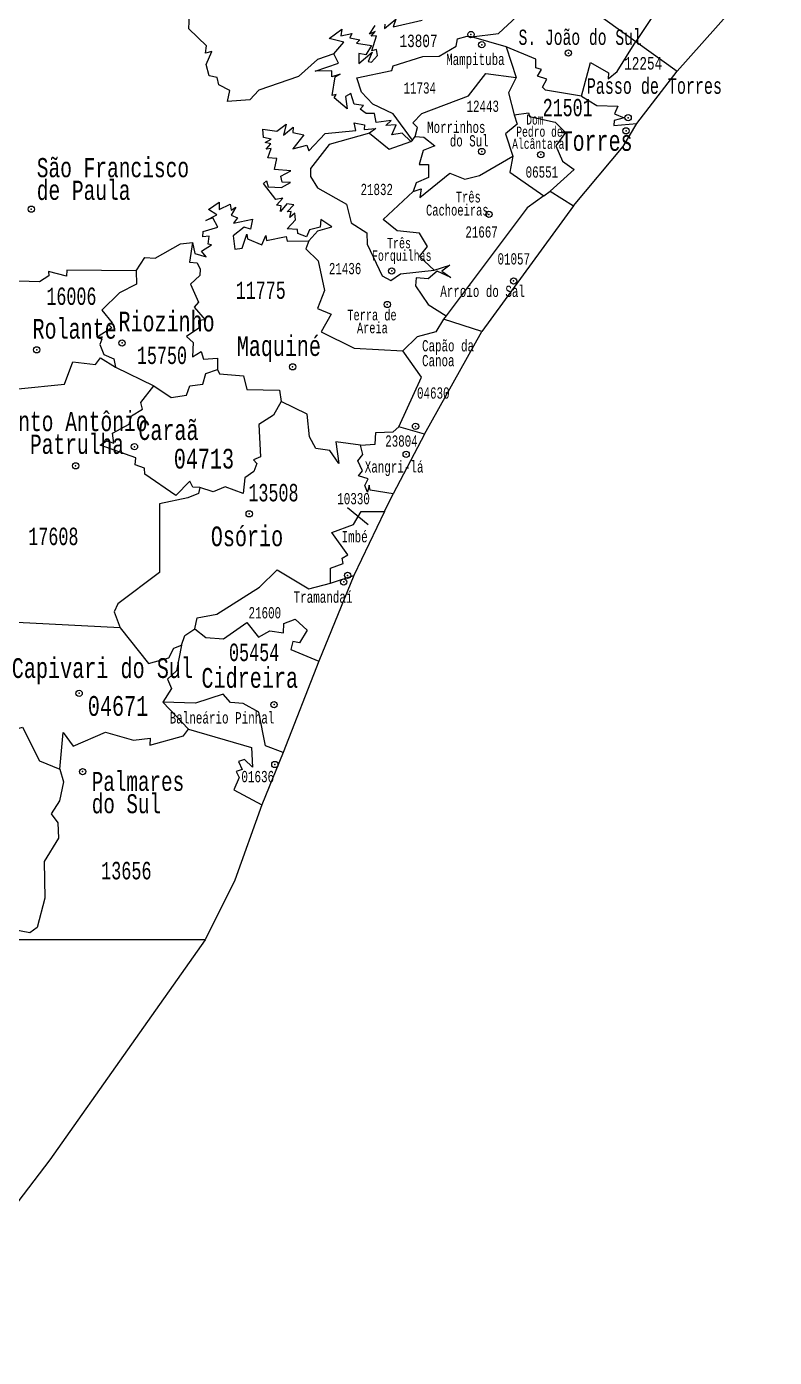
# Model space of a CAD drawing. Header units: millimetres. Extents: x 9851 to 10267, y 23387 to 23778.
# Drawn here: x 10084.85 to 10095.62, y 23413.78 to 23432.94 of the extents above; entities that cross this region are included whole.
import ezdxf
from ezdxf.enums import TextEntityAlignment as Align

# ---------------------------------------------------------------- set-up
doc = ezdxf.new("R2010")
doc.units = ezdxf.units.MM
doc.layers.add('3', color=7, linetype='Continuous')
doc.styles.add('MONOTXT', font='MONOTXT', dxfattribs={"height": 0.2})

# ---------------------------------------------------------------- blocks, each defined once
blk = doc.blocks.new('SEDE')
at = {"layer": '3', "color": 7, "linetype": 'Continuous'}
blk.add_circle((0, 0), 0.00451, dxfattribs=at)

msp = doc.modelspace()

# ---------------------------------------------------------------- linework, layer by layer
at = {"color": 7, "linetype": 'Continuous'}
for p, q in [((10094.217, 23432.298), (10095.62, 23433.875)), ((10092.438, 23433.582), (10093.624, 23432.726)), ((10091.757, 23432.648), (10091.258, 23432.796)), ((10091.757, 23432.648), (10091.902, 23432.209)), ((10093.624, 23432.726), (10094.217, 23432.298)), ((10093.637, 23431.545), (10094.217, 23432.298)), ((10090.383, 23431.286), (10090.407, 23431.305)), ((10090.407, 23431.305), (10090.444, 23431.359)), ((10092.297, 23430.504), (10092.392, 23430.574)), ((10092.392, 23430.574), (10092.728, 23430.36)), ((10092.728, 23430.36), (10091.407, 23428.554)), ((10090.891, 23428.776), (10090.852, 23428.731)), ((10091.407, 23428.554), (10090.852, 23428.731)), ((10090.579, 23427.076), (10091.407, 23428.554)), ((10086.127, 23428.037), (10086.68, 23427.77)), ((10090.579, 23427.076), (10090.129, 23426.215)), ((10090.579, 23427.076), (10090.208, 23427.181)), ((10090.005, 23425.96), (10090.129, 23426.215)), ((10089.77, 23425.768), (10089.469, 23426.015)), ((10090.005, 23425.96), (10089.564, 23425.04)), ((10089.564, 23425.04), (10089.06, 23423.806)), ((10089.224, 23424.931), (10089.564, 23425.04)), ((10086.196, 23424.286), (10084.232, 23424.385)), ((10089.06, 23423.806), (10088.542, 23422.49)), ((10087.182, 23422.825), (10086.81, 23423.216)), ((10088.542, 23422.49), (10088.237, 23421.738)), ((10087.421, 23419.794), (10083.893, 23419.793))]:
    msp.add_line(p, q, dxfattribs=at)
for points in [[(10089.272, 23432.549), (10089.037, 23432.47), (10088.765, 23432.224), (10088.192, 23432.025), (10088.065, 23431.887), (10087.744, 23431.864), (10087.774, 23432.023), (10087.617, 23432.105), (10087.595, 23432.21), (10087.477, 23432.232), (10087.435, 23432.396), (10087.518, 23432.585), (10087.424, 23432.56), (10087.438, 23432.664), (10087.184, 23432.909), (10087.199, 23433.228), (10087.14, 23433.272), (10087.246, 23433.42), (10087.098, 23433.44), (10087.198, 23433.549), (10087.182, 23433.63)], [(10091.258, 23432.796), (10091.645, 23432.843), (10091.912, 23433.086), (10092.112, 23433.084), (10092.429, 23433.195), (10092.368, 23433.247), (10092.472, 23433.238), (10092.465, 23433.295), (10092.563, 23433.273), (10092.438, 23433.582)], [(10094.193, 23433.348), (10093.854, 23433.071), (10093.624, 23432.726)], [(10089.272, 23432.549), (10089.417, 23432.715), (10089.205, 23432.772), (10089.389, 23432.906), (10089.377, 23432.809), (10089.535, 23432.842), (10089.502, 23432.78), (10089.649, 23432.749), (10089.6, 23432.705), (10089.817, 23432.67), (10089.737, 23432.537), (10089.633, 23432.555), (10089.632, 23432.41), (10089.825, 23432.573), (10089.769, 23432.44), (10089.818, 23432.429), (10089.902, 23432.527), (10089.887, 23432.611), (10089.819, 23432.595), (10089.89, 23432.808), (10089.81, 23432.803), (10089.867, 23432.87), (10089.788, 23432.832), (10089.868, 23432.958)], [(10090.008, 23432.978), (10090.002, 23432.915), (10090.166, 23433.049), (10090.127, 23432.937), (10090.545, 23433.036)], [(10090.407, 23431.305), (10090.128, 23431.685), (10089.835, 23431.825), (10089.671, 23431.997), (10089.607, 23432.205), (10090.107, 23432.308), (10090.127, 23432.375), (10090.554, 23432.512), (10090.793, 23432.518), (10091.034, 23432.661), (10091.055, 23432.764), (10091.196, 23432.803), (10091.247, 23432.797), (10091.258, 23432.796)], [(10092.84, 23431.942), (10092.321, 23432.025), (10092.281, 23432.07), (10092.34, 23432.187), (10092.209, 23432.229), (10092.267, 23432.325), (10092.182, 23432.35), (10092.182, 23432.471), (10091.757, 23432.648)], [(10092.84, 23431.942), (10092.972, 23432.425), (10093.231, 23432.274), (10093.225, 23432.191), (10093.356, 23432.293), (10093.624, 23432.726)], [(10090.383, 23431.286), (10090.256, 23431.407), (10090.107, 23431.383), (10090.17, 23431.527), (10090.024, 23431.519), (10090.1, 23431.588), (10089.886, 23431.563), (10089.86, 23431.689), (10089.74, 23431.692), (10089.652, 23431.751), (10089.701, 23431.808), (10089.566, 23431.827), (10089.521, 23431.98), (10089.444, 23431.935), (10089.465, 23431.757), (10089.28, 23431.916), (10089.307, 23431.966), (10089.249, 23431.951), (10089.293, 23432.217), (10089.363, 23432.258), (10089.244, 23432.216), (10089.246, 23432.305), (10089.007, 23432.301), (10089.34, 23432.416), (10089.272, 23432.549)], [(10090.444, 23431.359), (10090.481, 23431.49), (10090.414, 23431.555), (10090.543, 23431.691), (10091.213, 23431.947), (10091.462, 23432.264), (10091.902, 23432.209)], [(10091.902, 23432.209), (10091.788, 23431.986), (10091.87, 23431.673)], [(10092.84, 23431.942), (10093.06, 23431.805), (10093.365, 23431.795), (10093.317, 23431.686), (10093.454, 23431.626), (10093.31, 23431.591), (10093.307, 23431.516), (10093.637, 23431.545)], [(10091.87, 23431.673), (10091.917, 23431.538), (10091.745, 23431.4), (10091.852, 23431.075)], [(10091.87, 23431.673), (10092.079, 23431.7), (10092.091, 23431.646), (10092.46, 23431.567), (10092.61, 23431.418), (10092.471, 23431.226), (10092.57, 23431.003), (10092.735, 23430.886), (10092.392, 23430.574)], [(10088.914, 23429.855), (10089.044, 23430.001), (10089.243, 23430.058), (10089.089, 23430.163), (10089.077, 23430.056), (10088.925, 23430.017), (10088.88, 23429.915), (10088.755, 23429.961), (10088.752, 23430.022), (10088.6, 23430.028), (10088.72, 23430.158), (10088.713, 23430.254), (10088.64, 23430.192), (10088.658, 23430.278), (10088.601, 23430.277), (10088.696, 23430.375), (10088.597, 23430.388), (10088.508, 23430.278), (10088.514, 23430.361), (10088.45, 23430.369), (10088.537, 23430.471), (10088.438, 23430.452), (10088.261, 23430.681), (10088.302, 23430.723), (10088.328, 23430.637), (10088.522, 23430.624), (10088.648, 23430.698), (10088.532, 23430.701), (10088.512, 23430.786), (10088.656, 23430.866), (10088.421, 23430.886), (10088.453, 23431.041), (10088.323, 23431.053), (10088.369, 23431.185), (10088.299, 23431.178), (10088.366, 23431.255), (10088.287, 23431.271), (10088.373, 23431.323), (10088.262, 23431.345), (10088.251, 23431.466), (10088.451, 23431.434), (10088.588, 23431.536), (10088.548, 23431.377), (10088.69, 23431.496), (10088.683, 23431.416), (10088.841, 23431.381), (10088.683, 23431.181), (10088.884, 23431.235), (10088.913, 23431.151), (10089.15, 23431.402), (10089.589, 23431.444), (10089.569, 23431.558), (10089.717, 23431.527), (10089.713, 23431.462), (10089.88, 23431.476), (10089.789, 23431.406)], [(10089.789, 23431.406), (10089.205, 23431.246), (10088.937, 23430.898), (10088.936, 23430.782), (10089.04, 23430.618), (10089.454, 23430.383), (10089.522, 23430.115), (10089.749, 23429.972), (10089.756, 23429.808), (10089.97, 23429.353), (10090.096, 23429.287), (10090.232, 23429.381), (10090.719, 23429.435)], [(10089.789, 23431.406), (10090.071, 23431.179), (10090.383, 23431.286)], [(10092.728, 23430.36), (10093.442, 23431.217), (10093.637, 23431.545)], [(10090.444, 23431.359), (10090.572, 23431.35), (10090.73, 23431.227), (10090.561, 23431.157), (10090.505, 23430.956), (10090.637, 23430.955), (10090.639, 23430.768), (10090.462, 23430.693), (10090.418, 23430.566)], [(10090.418, 23430.566), (10090.533, 23430.608), (10090.512, 23430.481), (10090.946, 23430.833), (10091.161, 23430.744), (10091.37, 23430.797), (10091.852, 23431.075)], [(10091.852, 23431.075), (10091.81, 23430.846), (10092.297, 23430.504)], [(10090.719, 23429.435), (10090.507, 23429.63), (10090.622, 23429.774), (10090.507, 23429.969), (10090.184, 23430), (10089.984, 23430.163), (10090.418, 23430.566)], [(10092.297, 23430.504), (10092.057, 23430.332), (10090.891, 23428.776)], [(10087.236, 23429.833), (10087.273, 23429.677), (10087.435, 23429.627), (10087.367, 23429.708), (10087.514, 23429.801), (10087.463, 23429.811), (10087.478, 23429.924), (10087.385, 23429.916), (10087.393, 23429.994), (10087.603, 23430.056), (10087.531, 23430.189), (10087.428, 23430.148), (10087.588, 23430.233), (10087.471, 23430.307), (10087.622, 23430.413), (10087.624, 23430.31), (10087.78, 23430.384), (10087.797, 23430.298), (10087.86, 23430.343), (10087.793, 23430.228), (10087.885, 23430.187), (10087.829, 23430.114), (10088.1, 23430.171), (10088.073, 23430.027), (10087.982, 23430.052), (10087.823, 23429.928), (10087.846, 23429.736), (10087.953, 23429.75), (10088.02, 23429.955), (10088.032, 23429.888), (10088.238, 23429.798), (10088.294, 23429.935), (10088.303, 23429.864), (10088.588, 23429.921), (10088.6, 23429.854), (10088.914, 23429.855)], [(10086.428, 23429.424), (10086.551, 23429.616), (10086.7, 23429.608), (10087.065, 23429.812), (10087.236, 23429.833)], [(10087.236, 23429.833), (10087.197, 23429.55), (10087.305, 23429.539), (10087.349, 23429.451), (10087.346, 23429.359), (10087.209, 23429.233), (10087.324, 23428.973), (10087.263, 23428.903), (10087.422, 23428.722), (10087.323, 23428.711), (10087.331, 23428.601), (10087.152, 23428.482), (10087.249, 23428.392), (10087.239, 23428.189), (10087.364, 23428.263), (10087.395, 23428.156), (10087.598, 23428.169), (10087.597, 23428.006)], [(10088.914, 23429.855), (10088.872, 23429.742), (10089.047, 23429.57), (10089.139, 23429.142), (10089.037, 23428.882), (10089.236, 23428.801), (10089.093, 23428.548), (10089.565, 23428.313), (10090.266, 23428.273)], [(10090.719, 23429.435), (10090.944, 23429.506), (10090.829, 23429.419), (10090.961, 23429.331), (10090.761, 23429.42), (10090.635, 23429.311), (10090.459, 23429.325), (10090.45, 23429.211), (10090.635, 23428.942), (10090.891, 23428.776)], [(10086.428, 23429.424), (10085.429, 23429.434), (10085.424, 23429.35), (10085.166, 23429.418), (10085.17, 23429.353), (10085.032, 23429.267), (10084.737, 23429.275), (10084.48, 23429.193)], [(10086.428, 23429.424), (10086.43, 23429.234), (10086.185, 23429.111), (10085.932, 23428.86), (10086.082, 23428.679), (10086.025, 23428.66), (10086.074, 23428.605), (10085.877, 23428.48), (10085.934, 23428.444), (10085.901, 23428.363), (10085.962, 23428.219), (10086.106, 23428.16), (10086.127, 23428.037)], [(10090.852, 23428.731), (10090.745, 23428.546), (10090.476, 23428.477), (10090.266, 23428.273)], [(10083.927, 23428.038), (10084.35, 23427.973), (10084.667, 23427.831), (10084.727, 23427.728), (10085.396, 23427.794), (10085.515, 23428.113), (10085.843, 23428.078), (10085.913, 23428.171), (10086.127, 23428.037)], [(10090.208, 23427.181), (10090.535, 23427.897), (10090.266, 23428.273)], [(10086.68, 23427.77), (10086.93, 23427.602), (10087.15, 23427.635), (10087.198, 23427.77), (10087.386, 23427.794), (10087.43, 23427.947), (10087.597, 23428.006)], [(10087.597, 23428.006), (10087.627, 23427.945), (10087.972, 23427.914), (10088.023, 23427.715), (10088.49, 23427.708), (10088.515, 23427.546)], [(10087.346, 23426.305), (10087.242, 23426.312), (10087.201, 23426.399), (10086.999, 23426.193), (10086.55, 23426.498), (10086.548, 23426.584), (10086.411, 23426.634), (10086.422, 23426.732), (10085.91, 23426.918), (10085.998, 23426.979), (10086.105, 23426.943), (10086.085, 23427.09), (10086.325, 23427.217), (10086.358, 23427.337), (10086.517, 23427.434), (10086.493, 23427.528), (10086.68, 23427.77)], [(10088.515, 23427.546), (10088.406, 23427.347), (10088.195, 23427.214), (10088.216, 23426.749), (10088.116, 23426.703), (10088.165, 23426.65), (10088.121, 23426.536), (10087.994, 23426.446), (10087.97, 23426.218), (10087.71, 23426.315), (10087.538, 23426.246), (10087.346, 23426.305)], [(10089.656, 23426.914), (10089.303, 23426.963), (10089.348, 23426.65), (10089.215, 23426.841), (10089.014, 23426.868), (10088.924, 23427.038), (10088.892, 23427.362), (10088.515, 23427.546)], [(10089.656, 23426.914), (10089.867, 23426.929), (10089.878, 23427.1), (10090.127, 23427.11), (10090.208, 23427.181)], [(10090.129, 23426.215), (10089.798, 23426.266), (10089.784, 23426.341), (10089.761, 23426.24), (10089.72, 23426.333), (10089.768, 23426.431), (10089.629, 23426.473), (10089.688, 23426.547), (10089.62, 23426.688), (10089.69, 23426.783), (10089.656, 23426.914)], [(10087.346, 23426.305), (10087.325, 23426.22), (10087.173, 23426.156), (10086.763, 23426.072), (10086.763, 23425.081), (10086.164, 23424.63), (10086.111, 23424.514), (10086.196, 23424.286)], [(10089.224, 23424.931), (10089.225, 23425.145), (10089.41, 23425.21), (10089.394, 23425.291), (10089.476, 23425.336), (10089.246, 23425.656), (10089.555, 23425.775), (10089.667, 23425.959), (10090.005, 23425.96)], [(10087.274, 23424.271), (10087.305, 23424.432), (10087.59, 23424.484), (10088.204, 23424.871), (10088.456, 23425.122), (10088.913, 23424.846), (10089.224, 23424.931)], [(10087.274, 23424.271), (10087.429, 23424.148), (10087.684, 23424.128), (10088.023, 23424.365), (10088.188, 23424.15), (10088.353, 23424.244), (10088.551, 23424.216), (10088.554, 23424.346), (10088.716, 23424.411), (10088.888, 23424.251), (10088.781, 23424.069), (10088.683, 23424.091), (10088.655, 23423.973), (10089.06, 23423.806)], [(10086.196, 23424.286), (10086.606, 23423.772), (10086.896, 23423.853), (10086.97, 23423.993), (10087.081, 23424.038)], [(10087.081, 23424.038), (10087.127, 23424.174), (10087.274, 23424.271)], [(10087.081, 23424.038), (10087.008, 23423.665), (10086.879, 23423.548), (10086.938, 23423.412), (10086.81, 23423.216)], [(10088.542, 23422.49), (10088.288, 23422.588), (10088.192, 23423.073), (10087.969, 23423.195), (10087.784, 23423.21), (10087.678, 23423.331), (10087.282, 23423.202), (10086.81, 23423.216)], [(10084.608, 23422.803), (10084.79, 23422.858), (10085.033, 23422.37), (10085.327, 23422.25)], [(10085.327, 23422.25), (10085.377, 23422.777), (10085.521, 23422.58), (10085.985, 23422.782), (10086.388, 23422.667), (10086.628, 23422.698), (10086.624, 23422.595), (10087.109, 23422.733), (10087.182, 23422.825)], [(10087.182, 23422.825), (10088.088, 23422.561), (10088.102, 23422.281), (10087.987, 23422.389), (10087.903, 23422.364), (10087.954, 23422.245), (10087.868, 23422.216), (10087.909, 23422.133), (10087.835, 23421.956), (10088.237, 23421.738)], [(10085.327, 23422.25), (10085.379, 23422.07), (10085.322, 23421.795), (10085.2, 23421.609), (10085.3, 23421.479), (10085.308, 23421.258), (10085.1, 23420.92), (10085.111, 23420.392), (10085.002, 23419.971), (10084.897, 23419.896), (10084.647, 23419.943)], [(10088.237, 23421.738), (10087.85, 23420.655), (10087.421, 23419.794)], [(10087.421, 23419.794), (10085.181, 23416.625), (10084.087, 23415.197), (10083.194, 23413.852), (10082.456, 23413.009)]]:
    msp.add_lwpolyline(points, dxfattribs=at)
for p in [(10091.249, 23432.827), (10091.405, 23432.68), (10092.652, 23432.56), (10093.513, 23431.629), (10093.483, 23431.441), (10091.405, 23431.143), (10092.255, 23431.099), (10084.916, 23430.313), (10091.508, 23430.238), (10090.108, 23429.424), (10091.863, 23429.28), (10090.044, 23428.941), (10086.224, 23428.388), (10084.994, 23428.288), (10088.68, 23428.043), (10090.451, 23427.186), (10086.402, 23426.893), (10085.555, 23426.618), (10090.316, 23426.785), (10088.055, 23425.927), (10089.416, 23424.946), (10089.472, 23425.041), (10085.605, 23423.343), (10088.413, 23423.18), (10085.655, 23422.216), (10088.424, 23422.318)]:
    msp.add_point(p, dxfattribs=at)

# ---------------------------------------------------------------- block references
for p, xscale, yscale, zscale, rotation in [((10091.249, 23432.827), 10.00002241278676, 10.00002241278676, 10, 358.1787552022901), ((10091.405, 23432.68), 10, 10, 10, 358.1827552512966), ((10092.652, 23432.56), 9.999981333969304, 9.999981333969304, 10, 358.237473585459), ((10093.513, 23431.629), 10.00001699176816, 10.00001699176816, 10, 358.2569657008389), ((10093.483, 23431.441), 10, 10, 10, 358.251357278978), ((10091.405, 23431.143), 10, 10, 10, 358.1488542600287), ((10092.255, 23431.099), 10.00002170859662, 10.00002170859662, 10, 358.1872971012734), ((10084.916, 23430.313), 10.00001351494213, 10.00001351494213, 10, 357.8279591304947), ((10091.508, 23430.238), 9.999999999999998, 9.999999999999998, 9.999999999999998, 358.133637084882), ((10090.108, 23429.424), 10.00001469184592, 10.00001469184592, 10, 358.0503513716743), ((10091.863, 23429.28), 10.00002370027825, 10.00002370027825, 10, 358.1288371590121), ((10090.044, 23428.941), 10, 10, 10, 358.0364674095475), ((10086.224, 23428.388), 9.999999999999998, 9.999999999999998, 9.999999999999998, 357.8447759823217), ((10084.994, 23428.288), 9.999978345024571, 9.999978345024571, 10, 357.7844303250944), ((10088.68, 23428.043), 10, 10, 10, 357.9523727305689), ((10090.451, 23427.186), 9.999988169355543, 9.999988169355543, 10, 358.0159080592595), ((10086.402, 23426.893), 9.999984125587357, 9.999984125587357, 10, 357.8183408223318), ((10090.316, 23426.785), 9.999988966464601, 9.999988966464601, 10, 358.0004241711296), ((10085.555, 23426.618), 10.00001666347118, 10.00001666347118, 10, 357.7718895838332), ((10088.055, 23425.927), 10, 10, 10, 357.8741439040018), ((10089.472, 23425.041), 10.00001910466472, 10.00001910466472, 10, 357.9206051693805), ((10089.416, 23424.946), 10, 10, 10, 357.9157961674815), ((10085.605, 23423.343), 9.999977462912733, 9.999977462912733, 10, 357.6965828713045), ((10088.413, 23423.18), 10.00002057614599, 10.00002057614599, 10, 357.8268926805831), ((10085.655, 23422.216), 10.000010979313, 10.000010979313, 10, 357.6720245269347), ((10088.424, 23422.318), 10.00001223699033, 10.00001223699033, 10, 357.807133003612)]:
    msp.add_blockref('SEDE', p, dxfattribs=dict(at, xscale=xscale, yscale=yscale, zscale=zscale, rotation=rotation))

# ---------------------------------------------------------------- texts
at = {"color": 7, "linetype": 'Continuous', "style": 'MONOTXT'}
for s, height, width, p in [('13807', 0.1793, 0.705875, (10090.494, 23432.736)), ('12254', 0.1794, 0.705882, (10093.73, 23432.413)), ('21501', 0.2493, 0.666663, (10092.642, 23431.776)), ('21667', 0.1616, 0.666667, (10091.402, 23429.985)), ('21436', 0.1617, 0.666655, (10089.436, 23429.458)), ('16006', 0.25, 0.666674, (10085.494, 23429.06)), ('11775', 0.25, 0.666663, (10088.221, 23429.145)), ('15750', 0.2502, 0.666663, (10086.798, 23428.209)), ('23804', 0.1621, 0.666661, (10090.248, 23426.975)), ('17608', 0.2508, 0.666674, (10085.234, 23425.603)), ('21600', 0.1625, 0.666667, (10088.28, 23424.503)), ('05454', 0.2513, 0.666663, (10088.126, 23423.933)), ('13656', 0.2521, 0.666667, (10086.285, 23420.791))]:
    msp.add_text(s, height=height, dxfattribs=dict(at, width=width)).set_placement(p, align=Align.MIDDLE)
at = {"color": 7, "linetype": 'Continuous', "style": 'MONOTXT', "width": 0.666671}
msp.add_text('S. Jo%%227o do Sul', height=0.21974, dxfattribs=at).set_placement((10092.822, 23432.898), align=Align.TOP_CENTER)
at = {"color": 7, "linetype": 'Continuous', "style": 'MONOTXT', "width": 0.666678}
for s, p in [('Mampituba', (10091.313, 23432.388)), ('11734', (10090.512, 23431.977))]:
    msp.add_text(s, height=0.162, dxfattribs=at).set_placement(p, align=Align.CENTER)
at = {"color": 7, "linetype": 'Continuous', "style": 'MONOTXT'}
for s, height, width, p in [('Passo de Torres', 0.22489, 0.666679, (10092.918, 23432.199)), ('06551', 0.1622, 0.666644, (10092.037, 23430.929)), ('Maquin%%233', 0.28346, 0.705881, (10087.876, 23428.484)), ('04630', 0.1627, 0.666644, (10090.472, 23427.748)), ('Xangri-l%%225', 0.16286, 0.666638, (10089.719, 23426.685))]:
    msp.add_text(s, height=height, dxfattribs=dict(at, width=width)).set_placement(p, align=Align.TOP_LEFT)
for s, height, width, p in [('12443', 0.1613, 0.666661, (10091.419, 23431.795)), ('21832', 0.1615, 0.666672, (10089.892, 23430.597)), ('13508', 0.2507, 0.66667, (10088.404, 23426.232))]:
    msp.add_text(s, height=height, rotation=0, dxfattribs=dict(at, width=width)).set_placement(p, align=Align.MIDDLE)
for s, height, rotation, width, p in [('Dom', 0.145, 359.9986, 0.666699, (10092.17, 23431.531)), ('Pedro de', 0.145, 359.9986, 0.666699, (10092.236, 23431.356)), ('Alc%%226ntara', 0.14501, 359.9986, 0.666699, (10092.219, 23431.182)), ('Tr%%234s ', 0.1488, 359.9983, 0.666642, (10090.256, 23429.75)), ('Forquilhas', 0.1488, 359.9983, 0.666642, (10090.252, 23429.57))]:
    msp.add_text(s, height=height, rotation=rotation, dxfattribs=dict(at, width=width)).set_placement(p, align=Align.CENTER)
at = {"color": 7, "linetype": 'Continuous', "style": 'MONOTXT', "width": 0.666661}
for s, p in [('Morrinhos ', (10091.551, 23431.411)), ('do Sul', (10091.504, 23431.216))]:
    msp.add_text(s, height=0.1617, rotation=359.9996, dxfattribs=at).set_placement(p, align=Align.RIGHT)
at = {"color": 7, "linetype": 'Continuous', "style": 'MONOTXT'}
for s, height, width, p in [('Torres', 0.2826, 0.705883, (10093.577, 23431.436)), ('01057', 0.1624, 0.666638, (10092.1, 23429.679)), ('Arroio do Sal', 0.16249, 0.666644, (10092.026, 23429.212)), ('10330', 0.1629, 0.666644, (10089.793, 23426.227)), ('Imb%%233', 0.163, 0.666638, (10089.761, 23425.68)), ('Tramanda%%237', 0.16317, 0.666655, (10089.542, 23424.81)), ('Balne%%225rio Pinhal', 0.16346, 0.66665, (10088.418, 23423.072)), ('01636', 0.1636, 0.666655, (10088.414, 23422.226))]:
    msp.add_text(s, height=height, dxfattribs=dict(at, width=width)).set_placement(p, align=Align.TOP_RIGHT)
for s, height, rotation, width, p in [('S%%227o Francisco ', 0.27618, 359.9986, 0.705886, (10084.995, 23430.773)), ('de Paula', 0.2762, 359.9986, 0.705886, (10084.995, 23430.447)), ('Santo Ant%%244nio ', 0.27714, 359.9986, 0.705876, (10084.389, 23427.118)), ('da Patrulha', 0.27714, 359.9986, 0.705876, (10084.389, 23426.79)), ('Palmares ', 0.2724, 359.9983, 0.705881, (10085.787, 23421.939)), ('do Sul', 0.2724, 359.9983, 0.705881, (10085.787, 23421.617))]:
    msp.add_text(s, height=height, rotation=rotation, dxfattribs=dict(at, width=width)).set_placement(p)
for s, height, rotation, width, p in [('Tr%%234s ', 0.1561, 359.9984, 0.666673, (10091.481, 23430.566)), ('Cachoeiras', 0.1561, 359.9984, 0.666673, (10091.503, 23430.377)), ('Terra de ', 0.1537, 359.9982, 0.666637, (10090.267, 23428.866)), ('Areia', 0.1537, 359.9982, 0.666637, (10090.051, 23428.681))]:
    msp.add_text(s, height=height, rotation=rotation, dxfattribs=dict(at, width=width)).set_placement(p, align=Align.TOP_RIGHT)
for s, height, width, p in [('Rolante', 0.2835, 0.705878, (10084.934, 23428.449)), ('Riozinho', 0.2834, 0.705883, (10086.172, 23428.554)), ('Cara%%227', 0.2839, 0.705881, (10086.458, 23426.99)), ('04713', 0.284, 0.705881, (10086.969, 23426.579)), ('Os%%243rio', 0.2843, 0.705884, (10087.502, 23425.461)), ('Capivari do Sul', 0.28487, 0.705859, (10084.635, 23423.564)), ('04671', 0.285, 0.70585, (10085.73, 23423.019))]:
    msp.add_text(s, height=height, dxfattribs=dict(at, width=width)).set_placement(p)
at = {"color": 7, "linetype": 'Continuous', "style": 'MONOTXT', "width": 0.66665}
for s, height, p in [('Cap%%227o da', 0.16202, (10090.545, 23428.428)), ('Canoa', 0.162, (10090.545, 23428.214))]:
    msp.add_text(s, height=height, rotation=359.9995, dxfattribs=at).set_placement(p, align=Align.TOP_LEFT)
at = {"color": 7, "linetype": 'Continuous', "style": 'MONOTXT', "width": 0.705877}
msp.add_text('Cidreira', height=0.2849, dxfattribs=at).set_placement((10088.759, 23423.423), align=Align.RIGHT)

doc.saveas('drawing.dxf')
